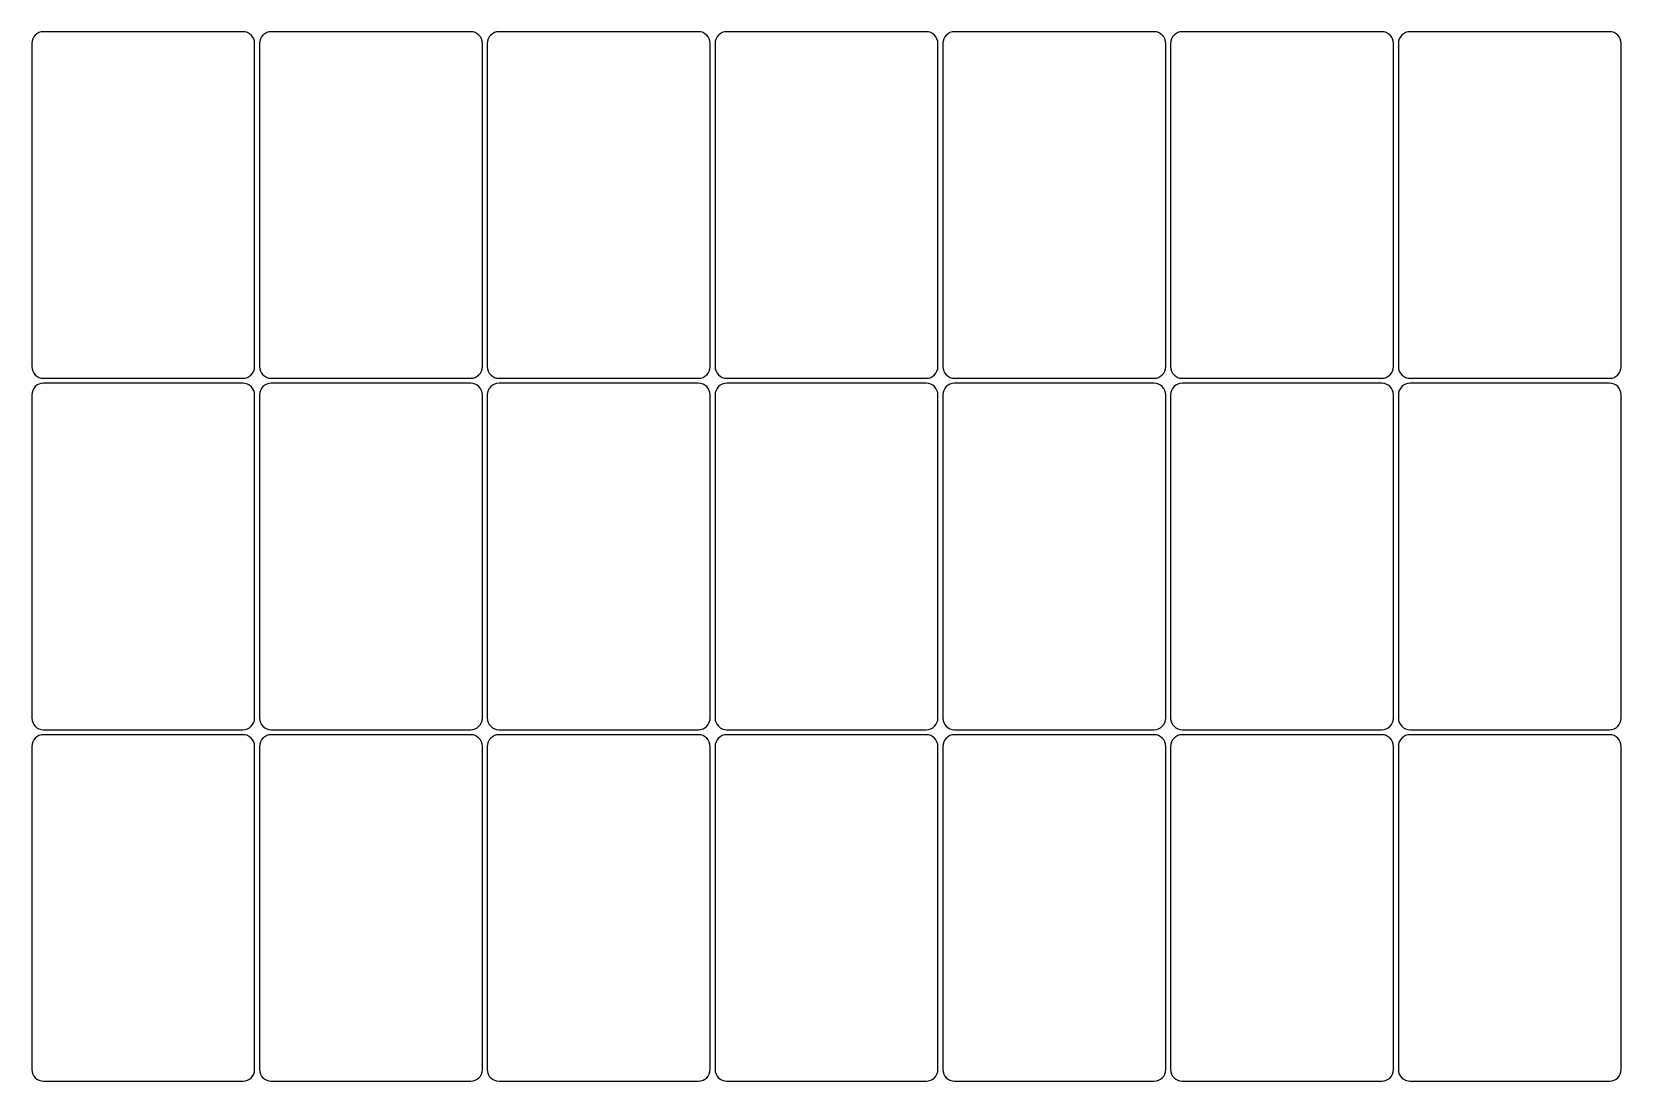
# Model space of a CAD drawing. Header units: inches. Extents: x 1.2 to 17.3, y -11.6 to -1.
import ezdxf

# ---------------------------------------------------------------- set-up
doc = ezdxf.new("R2010")
doc.units = ezdxf.units.IN

msp = doc.modelspace()

# ---------------------------------------------------------------- linework, layer by layer
for p, q in [((1.25, -1.091), (1.25, -4.355)), ((3.382, -0.973), (1.368, -0.973)), ((3.5, -4.355), (3.5, -1.091)), ((3.55, -1.091), (3.55, -4.355)), ((5.682, -0.973), (3.668, -0.973)), ((5.8, -4.355), (5.8, -1.091)), ((5.85, -1.091), (5.85, -4.355)), ((7.982, -0.973), (5.968, -0.973)), ((8.1, -4.355), (8.1, -1.091)), ((8.15, -1.091), (8.15, -4.355)), ((10.282, -0.973), (8.268, -0.973)), ((10.4, -4.355), (10.4, -1.091)), ((10.45, -1.091), (10.45, -4.355)), ((12.582, -0.973), (10.568, -0.973)), ((12.7, -4.355), (12.7, -1.091)), ((12.75, -1.091), (12.75, -4.355)), ((14.882, -0.973), (12.868, -0.973)), ((15, -4.355), (15, -1.091)), ((15.05, -1.091), (15.05, -4.355)), ((17.182, -0.973), (15.168, -0.973)), ((17.3, -4.355), (17.3, -1.091)), ((1.368, -4.473), (3.382, -4.473)), ((3.668, -4.473), (5.682, -4.473)), ((5.968, -4.473), (7.982, -4.473)), ((8.268, -4.473), (10.282, -4.473)), ((10.568, -4.473), (12.582, -4.473)), ((12.868, -4.473), (14.882, -4.473)), ((15.168, -4.473), (17.182, -4.473)), ((1.25, -4.641), (1.25, -7.905)), ((3.382, -4.523), (1.368, -4.523)), ((3.5, -7.905), (3.5, -4.641)), ((3.55, -4.641), (3.55, -7.905)), ((5.682, -4.523), (3.668, -4.523)), ((5.8, -7.905), (5.8, -4.641)), ((5.85, -4.641), (5.85, -7.905)), ((7.982, -4.523), (5.968, -4.523)), ((8.1, -7.905), (8.1, -4.641)), ((8.15, -4.641), (8.15, -7.905)), ((10.282, -4.523), (8.268, -4.523)), ((10.4, -7.905), (10.4, -4.641)), ((10.45, -4.641), (10.45, -7.905)), ((12.582, -4.523), (10.568, -4.523)), ((12.7, -7.905), (12.7, -4.641)), ((12.75, -4.641), (12.75, -7.905)), ((14.882, -4.523), (12.868, -4.523)), ((15, -7.905), (15, -4.641)), ((15.05, -4.641), (15.05, -7.905)), ((17.182, -4.523), (15.168, -4.523)), ((17.3, -7.905), (17.3, -4.641)), ((1.368, -8.023), (3.382, -8.023)), ((3.668, -8.023), (5.682, -8.023)), ((5.968, -8.023), (7.982, -8.023)), ((8.268, -8.023), (10.282, -8.023)), ((10.568, -8.023), (12.582, -8.023)), ((12.868, -8.023), (14.882, -8.023)), ((15.168, -8.023), (17.182, -8.023)), ((3.382, -8.073), (1.368, -8.073)), ((5.682, -8.073), (3.668, -8.073)), ((7.982, -8.073), (5.968, -8.073)), ((10.282, -8.073), (8.268, -8.073)), ((12.582, -8.073), (10.568, -8.073)), ((14.882, -8.073), (12.868, -8.073)), ((17.182, -8.073), (15.168, -8.073)), ((1.25, -8.191), (1.25, -11.455)), ((3.5, -11.455), (3.5, -8.191)), ((3.55, -8.191), (3.55, -11.455)), ((5.8, -11.455), (5.8, -8.191)), ((5.85, -8.191), (5.85, -11.455)), ((8.1, -11.455), (8.1, -8.191)), ((8.15, -8.191), (8.15, -11.455)), ((10.4, -11.455), (10.4, -8.191)), ((10.45, -8.191), (10.45, -11.455)), ((12.7, -11.455), (12.7, -8.191)), ((12.75, -8.191), (12.75, -11.455)), ((15, -11.455), (15, -8.191)), ((15.05, -8.191), (15.05, -11.455)), ((17.3, -11.455), (17.3, -8.191)), ((1.368, -11.573), (3.382, -11.573)), ((3.668, -11.573), (5.682, -11.573)), ((5.968, -11.573), (7.982, -11.573)), ((8.268, -11.573), (10.282, -11.573)), ((10.568, -11.573), (12.582, -11.573)), ((12.868, -11.573), (14.882, -11.573)), ((15.168, -11.573), (17.182, -11.573))]:
    msp.add_line(p, q)
for centre, start, end in [((1.368, -1.091), 90, 180), ((3.382, -1.091), 0, 90), ((3.668, -1.091), 90, 180), ((5.682, -1.091), 0, 90), ((5.968, -1.091), 90, 180), ((7.982, -1.091), 0, 90), ((8.268, -1.091), 90, 180), ((10.282, -1.091), 0, 90), ((10.568, -1.091), 90, 180), ((12.582, -1.091), 0, 90), ((12.868, -1.091), 90, 180), ((14.882, -1.091), 0, 90), ((15.168, -1.091), 90, 180), ((17.182, -1.091), 0, 90), ((1.368, -4.355), 180, 270), ((3.382, -4.355), 270, 360), ((3.668, -4.355), 180, 270), ((5.682, -4.355), 270, 360), ((5.968, -4.355), 180, 270), ((7.982, -4.355), 270, 360), ((8.268, -4.355), 180, 270), ((10.282, -4.355), 270, 360), ((10.568, -4.355), 180, 270), ((12.582, -4.355), 270, 360), ((12.868, -4.355), 180, 270), ((14.882, -4.355), 270, 360), ((15.168, -4.355), 180, 270), ((17.182, -4.355), 270, 360), ((1.368, -4.641), 90, 180), ((3.382, -4.641), 0, 90), ((3.668, -4.641), 90, 180), ((5.682, -4.641), 0, 90), ((5.968, -4.641), 90, 180), ((7.982, -4.641), 0, 90), ((8.268, -4.641), 90, 180), ((10.282, -4.641), 0, 90), ((10.568, -4.641), 90, 180), ((12.582, -4.641), 0, 90), ((12.868, -4.641), 90, 180), ((14.882, -4.641), 0, 90), ((15.168, -4.641), 90, 180), ((17.182, -4.641), 0, 90), ((1.368, -7.905), 180, 270), ((3.382, -7.905), 270, 360), ((3.668, -7.905), 180, 270), ((5.682, -7.905), 270, 360), ((5.968, -7.905), 180, 270), ((7.982, -7.905), 270, 360), ((8.268, -7.905), 180, 270), ((10.282, -7.905), 270, 360), ((10.568, -7.905), 180, 270), ((12.582, -7.905), 270, 360), ((12.868, -7.905), 180, 270), ((14.882, -7.905), 270, 360), ((15.168, -7.905), 180, 270), ((17.182, -7.905), 270, 360), ((1.368, -8.191), 90, 180), ((3.382, -8.191), 0, 90), ((3.668, -8.191), 90, 180), ((5.682, -8.191), 0, 90), ((5.968, -8.191), 90, 180), ((7.982, -8.191), 0, 90), ((8.268, -8.191), 90, 180), ((10.282, -8.191), 0, 90), ((10.568, -8.191), 90, 180), ((12.582, -8.191), 0, 90), ((12.868, -8.191), 90, 180), ((14.882, -8.191), 0, 90), ((15.168, -8.191), 90, 180), ((17.182, -8.191), 0, 90), ((1.368, -11.455), 180, 270), ((3.382, -11.455), 270, 360), ((3.668, -11.455), 180, 270), ((5.682, -11.455), 270, 360), ((5.968, -11.455), 180, 270), ((7.982, -11.455), 270, 360), ((8.268, -11.455), 180, 270), ((10.282, -11.455), 270, 360), ((10.568, -11.455), 180, 270), ((12.582, -11.455), 270, 360), ((12.868, -11.455), 180, 270), ((14.882, -11.455), 270, 360), ((15.168, -11.455), 180, 270), ((17.182, -11.455), 270, 360)]:
    msp.add_arc(centre, 0.118, start, end)

doc.saveas('drawing.dxf')
